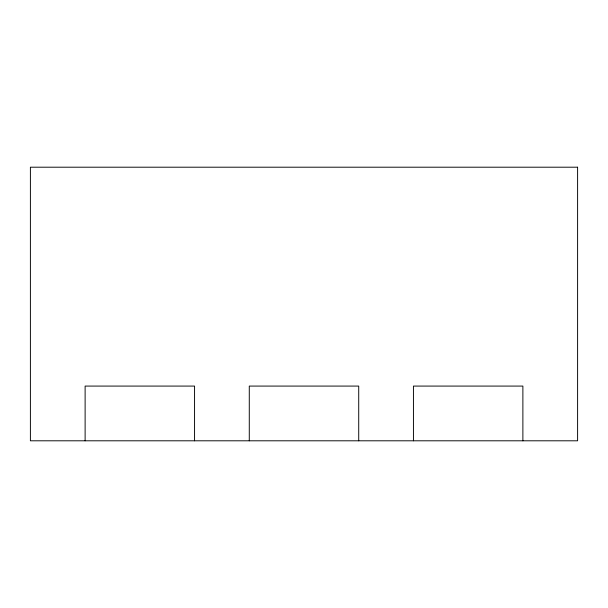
<?xml version="1.0" encoding="UTF-8"?>
<svg xmlns="http://www.w3.org/2000/svg" width="608" height="608" viewBox="0 0 608 608"><rect width="100%" height="100%" fill="white"/><g stroke="black" fill="none" stroke-linecap="round" stroke-linejoin="round"><path stroke-width="0.91" d="M522.88 440.8L522.88 386.08L413.44 386.08L413.44 440.8M358.72 440.8L358.72 386.08L249.28 386.08L249.28 440.8M194.56 440.8L194.56 386.08L85.12 386.08L85.12 440.8M577.6 167.2L30.4 167.2L30.4 440.8L577.6 440.8L577.6 167.2"/></g></svg>
